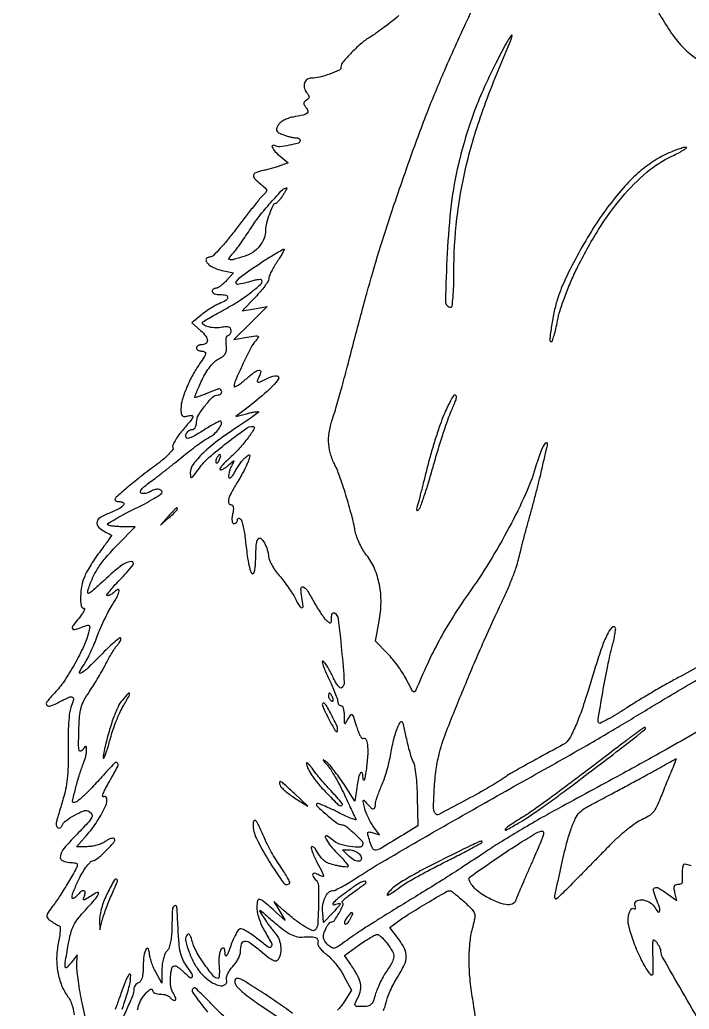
# Model space of a CAD drawing. Extents: x 39 to 1071, y 2 to 926.
# Drawn here: x 195.7 to 409, y 313.2 to 628.6 of the extents above; entities that cross this region are included whole.
import ezdxf

# ---------------------------------------------------------------- set-up
doc = ezdxf.new("R2010")
doc.units = 0

msp = doc.modelspace()

# ---------------------------------------------------------------- linework, layer by layer
for points in [[(413.122414, 423.136471, -0.010067), (405.5, 418.888607, 0.006981), (401.834401, 416.875366, 0.003814), (397.39279, 414.309585, 0.0038), (392.918792, 411.633423, 0.006037), (389.135031, 409.267849, -0.006648), (385.891312, 407.245413, -0.010795), (383.077304, 405.624375, -0.004686), (380.683466, 404.342389, -0.327979), (380.259534, 404.407132, -0.242049), (379.943264, 405.392991, -0.001757), (381.432635, 414.172458, -0.007124), (383.023109, 422.633609, -0.014467), (384.559723, 429.226401, 0.010375), (385.048119, 431.246908, 0.015612), (385.381845, 433.028245, 0.010409), (385.578491, 434.496269, 0.228281), (385.43936, 434.893974, 0.441748), (384.332416, 434.842417, 0.056057), (382.859097, 432.595205, 0.032822), (381.125802, 428.526237, 0.011616), (379.169826, 422.5, -0.005559), (375.646536, 411.179793, -0.019822), (373.027117, 404.059019, -0.02847), (370.835323, 399.510721, -0.143259), (368.850047, 397.545851, 0.000664), (360.165766, 392.835613, 0.003187), (355.23709, 390.113027, 0.005363), (352.065119, 388.289364, 0.017015), (350, 386.975763, -0.020179), (344.723697, 383.666263, -0.007887), (337.191625, 379.51147, -0.001891), (329.154101, 375.280705, -0.327549), (328.246653, 375.420014, -0.202622), (327.522736, 377.203575, -0.0115), (327.749023, 383.273641, -0.018465), (328.374015, 389.68423, -0.03082), (329.427983, 395, -0.029394), (331.761306, 402.133469, -0.004473), (337.372962, 416.027994, -0.005406), (343.669851, 430.773295, -0.009076), (349.31527, 443, 0.010618), (350.973653, 446.620971, 0.009298), (352.555014, 450.471875, 0.009388), (353.85339, 454.003774, 0.027386), (354.567803, 456.5, -0.006017), (355.17611, 459.029301, -0.002069), (356.115533, 462.675, -0.002055), (357.184891, 466.687676, -0.002379), (358.237158, 470.5, 0.003043), (359.293996, 474.34878, 0.002498), (360.377175, 478.471875, 0.002522), (361.334547, 482.270887, 0.006679), (361.969124, 485, -0.001748), (362.467449, 487.243189, -0.001865), (362.971057, 489.435224, -0.00177), (363.417919, 491.317454, -0.008683), (363.692525, 492.375229, 0.030971), (363.855071, 493.13993, 0.145431), (363.792461, 493.580031, 0.319666), (363.544914, 493.722374, 0.114653), (363.13749, 493.584974, 0.147981), (362.616748, 492.99529, 0.010947), (361.753806, 490.997113, 0.014458), (360.830253, 488.519944, 0.010441), (359.939147, 485.709744, -0.034893), (356.826567, 477.33759, -0.015859), (351.663748, 466.849045, -0.015276), (345.334451, 455.786512, -0.01687), (338.536572, 445.5, 0.013421), (333.842969, 438.503073, 0.015501), (329.762734, 431.587298, 0.015046), (326.020543, 424.255489, 0.01138), (322.342903, 416, -0.027267), (321.629653, 414.526652, -0.425864), (321.142114, 414.396839, -0.136943), (320.58082, 414.99499, -0.004314), (319.043784, 418, 0.025746), (317.9026, 420.013379, 0.014154), (316.313609, 422.3589, 0.014078), (314.56237, 424.653504, 0.021843), (312.913274, 426.519661), (309.035705, 430.539322), (310.208423, 436.845294, 0.043759), (310.786638, 442.824408, 0.049572), (310.268204, 448.561552, 0.053191), (308.701249, 453.709692, 0.068793), (306.168822, 457.942916, -0.035042), (305.021883, 459.596483, -0.023424), (303.938392, 461.630107, -0.023621), (303.069794, 463.710823, -0.042148), (302.586202, 465.5, 0.020041), (301.428013, 470.683903, 0.010166), (299.578848, 477.109264, 0.009827), (297.547669, 483.234374, 0.031081), (295.857362, 487.210162, -0.053219), (294.568883, 490.656258, -0.057974), (294.085499, 494.197962, -0.053812), (294.417507, 497.974211, -0.036911), (295.561627, 502.124273, 0.016335), (296.428059, 504.827913, 0.002012), (298.101847, 510.79588, 0.002378), (300.028382, 517.904484, 0.001963), (302.016261, 525.5, -0.004174), (306.244988, 541.370725, -0.00701), (310.093913, 554.617699, -0.006933), (314.342636, 567.851702, -0.003975), (319.814658, 583.699532, -0.00755), (325.460247, 598.904615, -0.010048), (331.074402, 612.534806, -0.006783), (338.719868, 629.455828, -0.001601), (351.961761, 657.5, 0.000783)], [(397.268634, 634.835121, 0.051692), (404.419435, 622.868245, 0.094652), (412.781394, 615.230795, 0.030531)], [(316.5, 629.955917, -0.006659), (313.98454, 627.910178, -0.006445), (311.388172, 625.909352, -0.006385), (309.05853, 624.207516, -0.023477), (307.523564, 623.221051, 0.045582), (304.6608, 621.197305, 0.022781), (301.418881, 618.164946, 0.017082), (298.586343, 615.057002, 0.178075), (298, 613.46287, -0.290786), (297.405247, 612.52668, -0.021457), (294.471455, 611.300241, -0.028836), (291.229638, 610.313757, -0.059505), (288.602596, 610, 0.155193), (287.239317, 609.566415, 0.159676), (286.395751, 608.429289, 0.140674), (286.331019, 606.891329, 0.114313), (287.073822, 605.41105, -0.030269), (287.70286, 604.552293, -0.151722), (287.860284, 603.984667, -0.194213), (287.650948, 603.508583, -0.054883), (287, 603, 0.056566), (286.366382, 602.501526, 0.185207), (286.150449, 602.024332, 0.153372), (286.290979, 601.463934, 0.035678), (286.86286, 600.665243, -0.096369), (287.469489, 599.556345, -0.319091), (287.230034, 598.807059, -0.106463), (286.002509, 598.241722, -0.010242), (282.762153, 597.588306, 0.03795), (281.192696, 597.180258, 0.043428), (279.775597, 596.552467, 0.048285), (278.650761, 595.78239, 0.095938), (277.971911, 594.947516, 0.049255), (277.521816, 593.86171, 0.197023), (277.588388, 593.15955, 0.154595), (278.152603, 592.600897, 0.027598), (279.524858, 591.990549, 0.016065), (280.627598, 591.611362, 0.014661), (281.786382, 591.290974, 0.014853), (282.838343, 591.065959, 0.045286), (283.5651, 591, -0.060041), (284.113832, 590.933869, -0.078826), (284.578498, 590.738942, -0.097014), (284.889657, 590.450256, -0.158667), (285, 590.111291, -0.331681), (284.400517, 589.307006, -0.02317), (281.496508, 588.585834, -0.026932), (278.495459, 588.15303, -0.162137), (276.98299, 588.510513, 0.253634), (276.259973, 588.551611, 0.415543), (276.070775, 588.022017, 0.072342), (277.058646, 586.543346, 0.042743), (278.612128, 585.09046), (281.224256, 583.03576), (278.862128, 582.145282, -0.014156), (277.726901, 581.75365, -0.00665), (276.239188, 581.308743, -0.006583), (274.666914, 580.883535, -0.0092), (273.25, 580.547947, 0.033465), (270.872816, 579.861638, 0.268773), (270.16948, 579.022684, 0.245132), (270.516839, 577.931651, 0.028825), (272.489877, 576.186623, -0.018187), (273.810987, 575.067332, -0.12808), (274.266631, 574.366939, -0.231417), (274.183955, 573.748216, -0.07273), (273.541459, 573.034408, 0.046879), (272.669673, 572.160851, 0.003147), (270.436612, 569.424141, 0.004506), (267.820307, 566.115624, 0.003359), (264.991497, 562.420365, -0.009085), (262.161992, 558.810613, -0.013528), (259.545906, 555.767232, -0.008523), (257.279908, 553.354951, -0.202609), (256.439914, 553, 0.059037), (255.88923, 552.934751, 0.078024), (255.422975, 552.742218, 0.096519), (255.11066, 552.457173, 0.161014), (255, 552.122445, 0.180795), (255.388722, 551.082546, 0.073252), (256.555165, 550.081773, 0.055387), (258.352591, 549.208635, 0.032778), (260.649144, 548.558169), (263.798288, 547.885393), (261.534473, 545.442696, -0.022954), (260.584478, 544.507616, -0.027125), (259.602151, 543.717542, -0.027608), (258.716142, 543.152244, -0.128884), (258.135329, 543, 0.086815), (257.701815, 542.924157, 0.094206), (257.333503, 542.70625, 0.100208), (257.087146, 542.38147, 0.112772), (257, 542, 0.226478), (257.182831, 541.617064, 0.074992), (257.734375, 541.29375, 0.057076), (258.542644, 541.073116, 0.038131), (259.5, 541, -0.055974), (261.389654, 540.787792, -0.37562), (261.901375, 540.083746, -0.240223), (261.305088, 539.136095, -0.036254), (259.2378, 538.0985, 0.028427), (257.966661, 537.485194, 0.013702), (256.40933, 536.564806, 0.013538), (254.833488, 535.513669, 0.018885), (253.4878, 534.484079), (250.5, 532.0138), (253.307888, 529.505073, -0.046317), (254.932457, 527.757857, -0.15803), (255.448177, 526.313747, -0.283874), (254.90232, 525.368429, -0.124117), (253.440983, 525, 0.067639), (252.890182, 524.925146, 0.08433), (252.423289, 524.70625, 0.09965), (252.111069, 524.38134, 0.142666), (252, 524, 0.148195), (252.115568, 523.618646, 0.098894), (252.440625, 523.29375, 0.082425), (252.926543, 523.074694, 0.064853), (253.5, 523, -0.092086), (254.562595, 522.802625, -0.345641), (254.887288, 522.258385, -0.112329), (254.504935, 521.215382, -0.01092), (252.98363, 518.97701, 0.031427), (250.782832, 515.434828, 0.024805), (248.845775, 511.357446, 0.025021), (247.452277, 507.466139, 0.071669), (247.021962, 504.633369, 0.024682), (247.085261, 503.116005, 0.153683), (247.381797, 502.406787, 0.226357), (247.960512, 502.145164, 0.058854), (249, 502.289749, -0.059294), (250.462246, 502.49183, -0.517624), (250.789239, 502.047454, -0.091969), (250.150395, 500.890012, -0.005047), (247.47382, 497.69838, 0.021176), (246.160095, 496.025094, 0.028767), (245.131014, 494.404418, 0.028638), (244.460192, 493.019106, 0.192347), (244.449967, 492.269789, -0.261321), (244.336793, 491.493689, -0.028153), (243.106204, 490.068642, -0.027192), (241.258885, 488.355156, -0.01472), (238.816769, 486.444029, 0.007214), (233.974266, 482.770293, 0.010482), (229.819114, 479.379829, 0.005119), (226.39056, 476.399332, 0.214438), (226, 475.530551, 0.245826), (226.106548, 475.326934, 0.066759), (226.440625, 475.15585, 0.051444), (226.925437, 475.038661, 0.033606), (227.5, 475, -0.158375), (228.674477, 474.618413, -0.437175), (228.765658, 473.850861, -0.099497), (227.270297, 472.674845, -0.025823), (224.456071, 471.430073, 0.046597), (221.12884, 469.790147, 0.274298), (220.259495, 468.13771, 0.236152), (221.252887, 466.382119, 0.036854), (224.818402, 464.348265, -0.455454), (224.865133, 464.180276, -0.003285), (223.952275, 462.816924, -0.008981), (222.824191, 461.218391, -0.005299), (221.422768, 459.348265, 0.012499), (219.901511, 457.256117, 0.010675), (218.401886, 454.978925, 0.010808), (217.127053, 452.849248, 0.029857), (216.354366, 451.282119, 0.05233), (215.417909, 448.187171, 0.040883), (215.040809, 444.693897, 0.040817), (215.204003, 441.770984, 0.37453), (216.088894, 441, -0.459975), (216.298184, 440.755795, -0.076249), (216.085365, 440.081864, -0.041119), (215.481393, 439.074913, -0.019262), (214.547795, 437.874432, 0.012271), (212.594497, 435.433936, 0.245046), (212.438176, 434.522199, 0.4054), (213.066845, 434.187138, 0.020675), (215.474288, 434.990224, -0.012065), (217.231626, 435.610263, -0.256177), (217.756613, 435.511201, -0.272022), (217.936053, 435.021956, -0.013343), (217.56896, 433.268203, -0.050185), (216.067895, 428.932722, -0.019417), (213.171088, 423.26407, -0.019569), (209.803809, 417.776685, -0.044012), (206.745331, 413.975048, 0.020716), (204.276872, 411.183374, 0.384174), (204.332139, 410.100122, 0.307484), (205.539902, 409.868315, 0.017566), (209.14259, 411.573736, -0.018764), (211.572095, 412.716689, -0.272218), (212.477886, 412.598866, -0.305709), (212.746742, 411.778004, -0.021994), (211.952729, 409.388688, 0.063159), (211.537044, 407.680184, 0.011373), (211.243013, 404.413636, 0.012092), (211.077152, 400.544621, 0.010615), (211.087548, 396.5, -0.010739), (211.098748, 391.6792, -0.017396), (210.87776, 387.586375, -0.020302), (210.420046, 384.066981, -0.029011), (209.708614, 381, -0.000014), (209.040966, 378.729297, -0.000014), (208.372028, 376.454688, -0.000014), (207.787196, 374.466475, -0.000056), (207.429186, 373.25, 0.094556), (207.299875, 371.931733, 0.197479), (207.768529, 371.033101, 0.332942), (208.505952, 370.990768, 0.147123), (209.166667, 371.786122, -0.135248), (210.32714, 373.251176, -0.03052), (213.025579, 374.984611, -0.028323), (215.8758, 376.373221, -0.193131), (217.409218, 376.396463, -0.156131), (218.517236, 375.507451, -0.268781), (218.585744, 374.361576, -0.071432), (217.293197, 372.504548, -0.006682), (213.429207, 368.471895, 0.020183), (209.837724, 364.515164, 0.117858), (208.593101, 362.015966, 0.333907), (209.228051, 360.583041, 0.127979), (211.468615, 360, -0.024707), (212.438685, 359.952036, -0.039279), (213.256406, 359.805496, -0.046622), (213.837963, 359.593857, -0.289884), (214, 359.337858, -0.129515), (213.680693, 358.125829, -0.00431), (211.170095, 353.779473, -0.00908), (208.507228, 349.441959, -0.017753), (206.203267, 346.104786, 0.009931), (204.678431, 343.968391, 0.112424), (204.299189, 343.008092, 0.222523), (204.516015, 342.269926, 0.054006), (205.480159, 341.39085, 0.011502), (206.236528, 340.864043, 0.011436), (207.017752, 340.371535, 0.011348), (207.719616, 339.97253, 0.043148), (208.181997, 339.772668, -0.305901), (208.484743, 339.378793, -0.02614), (208.497247, 338.038502, -0.026761), (208.326118, 336.269713, -0.015327), (207.940833, 334.159715, 0.048358), (207.413275, 329.57725, 0.04937), (207.782452, 325.011414, 0.051276), (209.009576, 320.772761, 0.062096), (211.022866, 317.159061, -0.057163), (211.890514, 315.637089, -0.037656), (212.541635, 313.727751, -0.032312), (212.979623, 311.435206, -0.021087)], [(217.329806, 306.927327), (215.550727, 315.213663, -0.008786), (214.87729, 318.642811, -0.008782), (214.324646, 322.094014, -0.008653), (213.947504, 325.122023, -0.034053), (213.875116, 327), (213.978584, 330.5), (212.011528, 328, -0.032399), (210.629045, 326.459619, -0.609614), (210.147795, 326.619274, -0.079611), (210.152535, 328.040759, -0.002548), (211.113181, 333.728529, -0.020424), (211.888328, 337.30808, -0.051179), (212.819558, 339.809638, -0.051578), (214.234884, 342.058618, -0.021019), (216.584863, 344.810442, 0.008037), (219.790153, 348.372323, 0.087805), (220.779734, 350.017522, 0.668514), (220.368803, 350.406994, 0.04004), (218.298118, 349.275765, -0.004168), (216.557513, 348.155903, -0.138888), (216.086362, 348.01666, -0.501842), (215.92464, 348.228557, -0.022021), (216.266733, 349.252712, 0.085374), (216.506349, 350.459096, 0.393416), (216.075929, 350.946002, 0.201537), (215.15969, 350.662091, 0.044991), (213.979944, 349.475834, -0.087323), (212.805106, 348.478489, -0.607932), (212.319484, 348.784847, -0.076849), (212.799027, 350.762734, -0.012655), (214.394136, 354.367804, -0.02124), (215.523485, 356.514232, -0.025723), (216.766906, 358.419328, -0.025712), (217.954123, 359.884145, -0.133522), (218.820892, 360.443153, 0.097237), (220.815674, 361.536008, 0.026634), (223.455888, 363.987325, 0.019858), (225.789324, 366.597299, 0.386484), (225.741765, 367.591568, 0.233841), (225.354801, 367.722374, 0.048896), (224.637379, 367.553509, 0.041791), (223.762846, 367.170895, 0.028774), (222.842161, 366.601999, -0.05458), (221.722691, 365.987577, -0.029375), (220.233651, 365.470587, -0.028883), (218.635914, 365.11717, -0.040007), (217.173902, 365), (213.792816, 365), (216.890268, 368.527804, 0.037518), (220.351167, 373.122856, 0.03853), (223.052093, 378.144046, 0.140791), (223.374337, 380.485885, 0.586092), (222.353931, 380.878774, -0.553503), (222.080774, 380.96879, -0.146994), (222.109799, 381.543139, -0.032057), (222.74563, 383.020248, -0.010808), (223.853931, 385.087186, 0.005194), (226.895389, 390.609609, 0.322541), (226.757233, 391.658324, 0.431443), (225.869011, 391.659362, 0.00597), (221.808816, 387.260587, -0.005667), (218.262917, 383.41432, -0.018065), (215.776043, 380.961285, -0.02318), (213.95005, 379.435499, -0.151527), (212.840512, 379.031803, -0.49432), (212.479387, 379.459855, -0.006395), (213.403581, 383.403757, -0.014493), (214.568581, 387.581388, -0.019035), (215.885161, 391.3151, 0.018735), (216.309604, 392.516485, 0.016491), (216.663174, 393.798203, 0.016794), (216.905072, 394.9758, 0.047006), (216.968197, 395.8151, 0.015418), (216.918836, 396.80733, 0.403803), (216.736008, 396.968557, 0.215463), (216.4441, 396.820534, 0.006928), (215.611003, 395.754169, -0.212418), (214.988416, 395.411752, -0.38627), (214.561011, 395.738699, -0.047574), (214.412786, 397.468433, -0.004143), (214.491765, 401.885344, -0.011874), (214.72049, 406.464072, -0.047228), (215.190542, 409.234891, -0.058203), (216.120758, 411.572649, -0.02468), (217.870475, 414.463187, 0.008602), (219.238085, 416.566762, 0.005829), (220.726498, 419.0075, 0.005873), (222.109546, 421.399658, 0.011676), (223.138027, 423.332012, -0.011112), (224.053397, 425.056535, -0.010162), (225.071176, 426.791517, -0.010223), (226.043061, 428.303488, -0.032381), (226.777048, 429.256131, 0.029811), (227.330492, 429.96687, 0.045136), (227.714108, 430.649805, 0.055536), (227.895356, 431.214406, 0.251369), (227.798837, 431.534496, 0.385018), (227.407159, 431.554234, 0.007345), (225.717113, 430.132492, 0.013729), (223.718846, 428.302255, 0.008258), (221.445467, 426.028365, -0.008923), (217.409388, 422.002099, -0.057662), (215.125126, 420.261484, -0.731917), (214.706187, 420.634676, -0.05124), (215.925664, 422.75, 0.033464), (216.838277, 424.21068, 0.011237), (217.975536, 426.454687, 0.011123), (219.126053, 429.001186, 0.012499), (220.115747, 431.5, -0.013689), (221.162188, 434.123848, -0.009304), (222.489309, 437.0525, -0.00938), (223.877057, 439.833622, -0.01853), (225.100217, 441.976595, 0.01641), (226.758789, 444.854001, 0.082461), (227.350969, 446.608413, 0.589712), (226.919116, 446.947843, 0.096774), (225.783333, 446.183333, -0.03804), (225.255808, 445.730502, -0.034767), (224.650209, 445.347604, -0.036575), (224.059479, 445.082963, -0.087236), (223.587592, 445, -0.597747), (223.447691, 445.260231, -0.019787), (224.312576, 446.461981, -0.018902), (225.667302, 448.066503, -0.00971), (227.477303, 449.976956, 0.026696), (231.760837, 454.817319, 0.680272), (231.128467, 455.912461, 0.134878), (227.770901, 454.430242, 0.016612), (221.673959, 449.114176, -0.004384), (218.84005, 446.518566, -0.06635), (217.741335, 445.766471, -0.540574), (217.365781, 445.983197, -0.088499), (217.488692, 447, -0.03317), (218.881643, 450.665614, -0.037645), (220.699182, 453.955579, -0.032255), (223.227174, 457.319484, -0.0161), (226.824366, 461.25), (232.437393, 467), (228.385363, 467, -0.014006), (226.788773, 467.044734, -0.018644), (225.343653, 467.179964, -0.016121), (224.17021, 467.372741, -0.148664), (223.720688, 467.612645, -0.47961), (223.762756, 467.997029, -0.007476), (225.915889, 469.324342, -0.013402), (228.666807, 470.86554, -0.007729), (232.054022, 472.57939, 0.008733), (235.482732, 474.322893, 0.013539), (238.372119, 475.957991, 0.007754), (240.694554, 477.406125, 0.25474), (241, 477.966745, 0.24301), (240.645667, 478.652741, 0.148321), (239.761193, 478.948542, 0.09184), (238.474022, 478.747527, 0.056632), (237.090684, 478.077207, -0.060481), (236.452274, 477.773881, -0.046667), (235.701078, 477.598412, -0.047826), (234.95622, 477.568135, -0.078021), (234.339151, 477.700097, -0.365577), (234.093881, 478.145434, -0.121557), (234.435949, 478.87302, -0.0504), (235.479536, 479.923473, -0.015552), (237.248467, 481.287472, 0.006946), (239.285505, 482.80303, 0.003006), (241.956513, 484.874108, 0.002974), (244.771849, 487.111517, 0.003942), (247.305619, 489.182977, -0.008024), (249.73542, 491.136558, -0.00794), (252.235152, 493.018208, -0.007835), (254.473928, 494.595301, -0.030205), (255.934438, 495.466096, 0.058726), (257.672573, 496.641404, 0.05727), (259.106399, 498.19759, 0.068788), (259.907328, 499.689377, 0.293183), (259.701504, 500.63183, 0.32044), (259.419343, 500.67887, 0.006626), (258.073089, 499.99796, 0.01291), (256.474794, 499.10953, 0.008006), (254.643237, 497.988702, -0.010383), (251.197473, 495.902502, -0.070272), (249.353261, 495.15877, -0.363863), (248.664248, 495.495797, -0.198636), (248.638374, 496.5, -0.074185), (248.962529, 497.073431, -0.064359), (249.454091, 497.559375, -0.06686), (250.031441, 497.888097, -0.096313), (250.606989, 498, 0.157763), (251.149053, 498.175401, 0.101381), (251.599884, 498.666345, 0.080007), (251.899244, 499.413487, 0.05541), (252, 500.319892, -0.133349), (252.59693, 502.518314, -0.034279), (254.690104, 505.5858, -0.032136), (257.128454, 508.301818, -0.196203), (258.839199, 509, 0.084828), (259.282483, 509.075751, 0.093424), (259.659015, 509.29375, 0.100432), (259.910829, 509.618554, 0.11533), (260, 510, 0.157113), (259.782731, 510.674376, 0.270448), (259.259983, 510.907308, 0.066387), (258.135891, 510.630251, 0.005386), (255.314341, 509.486873, -0.007918), (253.909464, 508.925841, -0.012594), (252.688773, 508.495521, -0.006474), (251.665396, 508.178074, -0.292312), (251.461638, 508.236873, -0.282193), (251.423332, 508.458708, -0.002937), (252.038958, 509.978098, -0.008257), (252.801838, 511.746126, -0.005139), (253.751762, 513.79495, -0.024795), (254.979262, 516.074272, -0.031035), (256.34634, 518.048575, -0.03471), (257.745634, 519.590094, -0.071894), (259.065187, 520.533709, 0.037853), (260.49426, 521.415633, 0.112008), (261.249165, 522.277874, 0.114979), (261.547298, 523.367463, 0.041027), (261.476111, 524.988759, -0.029591), (261.398997, 526.142793, -0.048809), (261.486758, 527.115448, -0.065808), (261.708678, 527.787473, -0.287667), (262.047508, 528, 0.159367), (262.410806, 528.118813, 0.096869), (262.720206, 528.453936, 0.078586), (262.92914, 528.954346, 0.059739), (263, 529.545313, 0.130625), (262.81239, 530.251183, 0.191985), (262.315866, 530.646082, 0.096215), (261.381403, 530.740494, 0.02036), (259.75, 530.52412, -0.061422), (257.559053, 530.414732, -0.057052), (255.349198, 530.832369, -0.098995), (254.035582, 531.546785, -0.462578), (254.02896, 532.298651, -0.047061), (254.398792, 532.562132, -0.001037), (256.305071, 533.660937, -0.00235), (258.546626, 534.932846, -0.001585), (261.115963, 536.364132, 0.017531), (265.861926, 539.209898, 0.025432), (269.819957, 542.071879, 0.022331), (272.667947, 544.577611, 0.419845), (272.678284, 545.655049, 0.216988), (272.275894, 545.805613, 0.021555), (271.226398, 545.687144, 0.024054), (269.931731, 545.419836, 0.016769), (268.5, 545, -0.05149), (265.109239, 544.256395, -0.655318), (264.632995, 545.081303, -0.080803), (267.023089, 547.412451, -0.008388), (273.547364, 551.827099, -0.005504), (275.853858, 553.296063, -0.008907), (277.850964, 554.488514, -0.003292), (279.567826, 555.45762, -0.307642), (279.838897, 555.433264, -0.352245), (279.888603, 555.196499, -0.008193), (279.317754, 554.117962, -0.014535), (278.557044, 552.826307, -0.008883), (277.588897, 551.345635, 0.01647), (276.597804, 549.778466, 0.018962), (275.760488, 548.220136, 0.018373), (275.155103, 546.858633, 0.095703), (275, 546.055717, -0.13971), (274.767257, 545.239026, -0.018397), (273.751562, 543.728724, -0.020191), (272.377466, 541.991472, -0.015666), (270.75, 540.212355), (266.5, 535.849007), (270.5, 536.505028), (274.5, 537.16105), (269.178357, 531.941261), (263.856714, 526.721471), (268.122072, 527.40353, -0.004616), (270.846856, 527.813477, -0.132952), (271.54328, 527.726494, -0.477623), (271.654424, 527.355416, -0.02839), (270.834947, 526.292794, 0.06002), (269.296024, 524.013103, 0.008466), (266.790857, 518.917873, 0.006356), (264.396182, 513.659231, 0.104025), (264, 511.775565, 0.523447), (264.240743, 511.608614, 0.045605), (265.038346, 511.993178, 0.030249), (266.177491, 512.774001, 0.014792), (267.534796, 513.896408, -0.017144), (270.259325, 516.127933, -0.102776), (271.903462, 516.916333, -0.515951), (272.437617, 516.456881, -0.100129), (272, 515, 0.034196), (271.343762, 513.542387, 0.480174), (271.601027, 513.113842, 0.146524), (272.494539, 513.254519, 0.007528), (275.14259, 514.573736, -0.140398), (277.574753, 515.0624, -0.5865), (278.051457, 514.020866, -0.055496), (274.494406, 510.144838, -0.014674), (267.990558, 504.79813), (264.5, 502.09626), (267.933768, 503.031029, -0.010726), (269.273707, 503.365099, -0.016109), (270.456652, 503.593424, -0.01098), (271.430145, 503.727132, -0.228858), (271.700421, 503.632912, -0.456089), (271.684087, 503.401321, -0.003365), (269.947817, 502.114406, -0.009088), (267.837676, 500.630342, -0.005359), (265.266653, 498.930983, 0.016465), (258.805159, 494.450848, 0.031909), (254.012303, 490.389409, 0.039076), (250.888925, 486.870411, 0.16338), (250, 484.222601, 0.032259), (250.088081, 482.858806, 0.518609), (250.433949, 482.676558, 0.11436), (251.053354, 483.197873, 0.004133), (252.899243, 485.702211, -0.057141), (255.930249, 489.014588, -0.013783), (261.683346, 493.743541, -0.009025), (267.715082, 498.256871, -0.157365), (270.017774, 499, -0.584055), (270.401287, 498.320081, -0.022811), (268.415217, 495.349124, -0.024862), (265.629028, 491.93589, -0.028997), (262.649424, 488.997052, 0.014149), (261.262424, 487.707958, 0.023565), (260.179518, 486.537467, 0.020305), (259.429883, 485.569227, 0.366054), (259.460283, 485.206383, 0.278597), (259.79993, 485.122552, 0.043811), (260.464843, 485.395088, 0.038003), (261.27666, 485.89565, 0.024408), (262.139378, 486.589464, -0.001596), (263.664824, 487.935291, -0.286734), (263.866907, 487.968162, -0.437118), (263.92261, 487.815269, -0.002163), (263.080655, 486.194561, 0.031694), (262.647224, 485.224206, 0.032558), (262.344411, 484.215443, 0.03443), (262.20057, 483.310889, 0.104056), (262.273948, 482.694561, 0.37308), (262.569136, 482.521305, 0.143696), (263.027638, 482.753547, 0.05967), (263.631571, 483.474493, 0.02482), (264.272865, 484.572833, -0.021442), (265.008984, 485.853357, -0.017443), (265.901885, 487.159948, -0.017788), (266.8104, 488.306839, -0.043167), (267.578309, 489.064991, -0.010095), (268.619834, 489.894451, -0.38768), (268.893192, 489.870516, -0.261969), (268.969405, 489.546997, -0.006566), (268.514914, 488.04699, -0.032271), (268.029497, 486.802313, -0.009421), (267.125316, 484.955158, -0.009424), (266.026402, 482.909215, -0.009963), (264.870668, 480.944233, 0.013708), (262.98125, 477.676078, 0.061158), (262.172386, 475.61879, 0.178829), (262.286883, 474.494369, 0.28631), (263.079455, 474, -0.251119), (263.480681, 473.784926, -0.112318), (263.699871, 473.207808, -0.063474), (263.711604, 472.268883, -0.025486), (263.5, 471, 0.025486), (263.288396, 469.731117, 0.063474), (263.300129, 468.792192, 0.112318), (263.519319, 468.215074, 0.251119), (263.920545, 468, 0.097102), (264.332537, 468.080772, 0.097469), (264.68291, 468.311086, 0.098387), (264.917517, 468.654885, 0.101009), (265, 469.059017, -0.0988), (265.071735, 469.418505, -0.17599), (265.273191, 469.638106, -0.16947), (265.575026, 469.681967, -0.09078), (265.930013, 469.543254, -0.179407), (266.326278, 469.034969, -0.016101), (266.772572, 467.452884, -0.019347), (267.182369, 465.47261, -0.013888), (267.492321, 463.234237, 0.005355), (268.15285, 457.780767, 0.021746), (268.734099, 454.488128, 0.030885), (269.313553, 452.472756, 0.31732), (269.983465, 452, 0.339378), (270.308895, 452.24964, 0.022803), (270.57719, 453.469596, 0.025298), (270.77246, 455.085023, 0.015492), (270.846772, 457.002879, -0.016114), (271.010434, 461.09516, -0.111047), (271.588479, 463.008559, -0.453529), (272.472323, 463.192009, -0.104817), (273.607078, 461.8851, -0.030155), (274.115941, 460.8204, -0.022451), (274.551186, 459.59256, -0.022861), (274.857453, 458.393384, -0.04684), (274.964565, 457.429999, 0.099038), (275.193992, 456.377108, 0.025533), (275.974541, 454.813623, 0.024965), (277.067016, 453.086531, 0.023106), (278.353021, 451.429999, -0.013644), (279.759293, 449.687622, -0.010269), (281.212436, 447.69975, -0.010401), (282.502368, 445.772763, -0.02345), (283.378701, 444.25, 0.011878), (284.869143, 441.515694, 0.298897), (285.595474, 441.149401, 0.417904), (286.009683, 441.6773, 0.014766), (285.565978, 444.5, -0.037318), (285.253299, 447.309307, -0.532134), (285.935766, 447.805853, -0.167704), (287.208738, 446.773569, -0.014672), (289.333355, 443.128848, 0.011814), (290.458999, 441.172225, 0.012752), (291.648666, 439.32103, 0.012338), (292.746062, 437.7883, 0.058073), (293.492284, 437.006404, 0.028126), (294.317134, 436.396758, 0.291085), (294.720613, 436.391216, 0.238414), (294.952198, 436.769003, 0.020462), (295, 437.936572, -0.038142), (295.061078, 438.73607, -0.082234), (295.252723, 439.321038, -0.156667), (295.53527, 439.600156, -0.261225), (295.860334, 439.586318, -0.227514), (297.12469, 437.61292, -0.006714), (298.225841, 427.54784, -0.006079), (299.074994, 417.387953, -0.279034), (298.159199, 415.598391, -0.332461), (297.70556, 415.638577, -0.044774), (297.010676, 416.382955, -0.037283), (296.23632, 417.547003, -0.022214), (295.485117, 419.033004, 0.01607), (294.697604, 420.639546, 0.016523), (293.815349, 422.177047, 0.016488), (292.964452, 423.456261, 0.064623), (292.32011, 424.149296, 0.655822), (292.066616, 424.021106, 0.06171), (292.24036, 423.074757, 0.024344), (292.904587, 421.274757, 0.009922), (293.973789, 418.893543, -0.006977), (295.132292, 416.353587, -0.00927), (296.110168, 414.010916, -0.006977), (296.860594, 412.034874, -0.087309), (296.999211, 411.25, 0.0785), (297.074953, 410.772497, 0.09053), (297.293518, 410.367188, 0.10071), (297.618557, 410.096218, 0.124179), (298, 410, -0.264921), (298.387445, 409.779221, -0.056681), (298.716659, 409.045313, -0.045288), (298.949195, 407.995156, -0.029132), (299.035435, 406.75, 0.003465), (299.074001, 404.58749, 0.224118), (299.238517, 404.26015, 0.452425), (299.492686, 404.307874, 0.007103), (300.318364, 405.745787, -0.030165), (301.113566, 406.993667, -0.440592), (301.576759, 407.046291, -0.137562), (302.007341, 406.38981, -0.004998), (302.891008, 403.503566, 0.018761), (303.458015, 401.818706, 0.033026), (304.067749, 400.482767, 0.038738), (304.637905, 399.596434, 0.386512), (305.036083, 399.522301, -0.433423), (305.926253, 399.281305, -0.094475), (306.453674, 397.576583, -0.043745), (306.530565, 394.403044, -0.016713), (306.103762, 390, -0.006693), (305.766658, 387.666012, -0.027343), (305.466093, 386.266146, -0.471423), (305.279885, 386.182191, -0.274034), (305.126805, 386.416667, 0.049744), (304.843759, 388.384534, 0.626602), (304.286993, 388.502644, 0.114811), (303.610257, 387.033693, 0.016245), (303.041351, 383.731427), (302.45318, 379.5), (298.892128, 385, 0.011107), (297.388231, 387.213388, 0.011747), (295.814445, 389.316111, 0.011427), (294.377127, 391.061676, 0.051201), (293.415538, 391.969739, 0.007198), (292.452493, 392.686871, 0.705734), (292.353835, 392.618874, 0.113373), (292.527565, 392.291247, 0.002651), (293.683472, 390.969739, -0.039792), (294.736648, 389.568171, -0.010524), (296.187138, 387.169236, -0.010612), (297.726927, 384.361047, -0.010726), (299.140439, 381.5, 0.00018), (300.423537, 378.75881, 0.000253), (301.56955, 376.315996, 0.000146), (302.538424, 374.255048, 0.003532), (302.812929, 373.682116, -0.664987), (302.665794, 373.514293, -0.014166), (301.271367, 374.024909, -0.014597), (299.359436, 374.852581, -0.007437), (297.004771, 375.997592, 0.007821), (294.59418, 377.167504, 0.012461), (292.493954, 378.083511, 0.00633), (290.726794, 378.776448, 0.294722), (290.365224, 378.698557, 0.426725), (290.381932, 377.912866, 0.009347), (293.547514, 375.112949, 0.01257), (296.789159, 372.489697, 0.165283), (298.230077, 372, -0.169008), (299.561536, 371.536713, -0.017688), (302.115192, 369.363549, -0.016798), (304.517632, 367.015077, -0.19314), (305, 365.812909, -0.398734), (304.114106, 364.878645, -0.048233), (301.00894, 365.01304, -0.046132), (297.570113, 365.824912, -0.107953), (295.314451, 367.174314, 0.071213), (293.519418, 368.434254, 0.679611), (293.032293, 368.003548, 0.083038), (294.296278, 365.758232, 0.02675), (296.857843, 362.906863, -0.009921), (298.30763, 361.398372, -0.016417), (299.462622, 360.062438, -0.01033), (300.32999, 358.943451, -0.371881), (300.307779, 358.641112, -0.210817), (299.986229, 358.51645, -0.013664), (298.963303, 358.591282, -0.01803), (297.711125, 358.763156, -0.012341), (296.303647, 359.044285, -0.028834), (294.108513, 359.674262, -0.083167), (292.726285, 360.434915, -0.072186), (291.560719, 361.667045, -0.018092), (290.046515, 363.99167, 0.041822), (289.66316, 364.523284, 0.071226), (289.25214, 364.883946, 0.106754), (288.880682, 365.026025, 0.238899), (288.601189, 364.934522, 0.277524), (288.495397, 364.509543, 0.015099), (288.957981, 363.148581, 0.019948), (289.655002, 361.489489, 0.012891), (290.586477, 359.625402, -0.003285), (292.172745, 356.597814, -0.087024), (292.443963, 355.728537, -0.552741), (292.160774, 355.494941, -0.042835), (291.060291, 355.967733, 0.052924), (289.703851, 356.518417, 0.3483), (289.071157, 356.258035, 0.286278), (289.107588, 355.492985, 0.045074), (290.117508, 354.282492, -0.193795), (290.846681, 352.570045, -0.009836), (290.846922, 346.395503, -0.010125), (290.601267, 340.238998, -0.183331), (289.807108, 338.473775, -0.317679), (288.805259, 338.301588, -0.025921), (286.333217, 339.641867, -0.027516), (283.326897, 341.714816, -0.017574), (280.062526, 344.430095), (276.625051, 347.5), (278.450155, 344.5), (280.275259, 341.5), (277.38763, 344.050011, 0.004251), (273.378722, 347.529984, 0.110062), (272.118234, 348.197694, 0.432082), (271.451536, 347.790946, 0.044471), (271.20831, 345.746235, 0.058169), (271.342305, 344.204507, 0.025854), (271.856991, 342.22682, 0.025132), (272.625955, 340.162316, 0.03062), (273.556237, 338.32193, -0.009641), (275.851307, 334.218542, -0.28687), (275.773866, 333.082365, -0.416732), (274.859191, 332.940087, -0.012774), (271.532209, 335.52712, 0.017479), (269.732254, 336.899776, 0.024114), (268.019504, 337.993606, 0.022172), (266.564529, 338.743318, 0.190559), (265.847985, 338.782662, 0.165216), (265.276669, 338.349043, 0.022263), (264.478262, 337.045582, 0.023723), (263.647866, 335.359479, 0.01794), (262.89328, 333.438592, -0.007265), (262.049256, 331.147486, -0.065807), (261.54004, 330.212972, -0.575087), (261.241054, 330.243981, -0.098322), (261.077504, 330.95, 0.02129), (260.992029, 332.099871, 0.153941), (260.767404, 332.599835, 0.340203), (260.411843, 332.66719, 0.079359), (259.886697, 332.286697, 0.129722), (259.481905, 331.591684, 0.032795), (259.214909, 330.299959, 0.031228), (259.095851, 328.732824, 0.027124), (259.163123, 327.086697, -0.016059), (259.261906, 325.519836, -0.026883), (259.23168, 324.200467, -0.025792), (259.104348, 323.212926, -0.362479), (258.84923, 323, -0.225907), (257.424945, 323.67812, -0.015827), (254.673334, 327.294426, -0.022789), (252.138605, 331.221128, -0.058813), (250.795326, 334.310473, 0.012073), (250.171501, 336.21327, 0.097798), (249.704983, 336.998781, 0.361744), (249.257739, 337.064409, 0.128727), (248.775522, 336.563363, 0.191998), (248.546546, 334.823125, 0.028532), (249.631992, 331.38256, 0.032343), (251.279429, 327.764782, 0.050344), (253.191536, 324.924861, 0.064759), (256.091546, 322.232529, 0.088918), (259.302323, 320.714787, 0.236794), (261.146408, 321.090176, 0.328994), (261.578526, 322.65596, -0.154635), (261.534207, 323.399101, -0.047397), (261.915899, 324.471316, -0.042362), (262.598639, 325.659905, -0.035416), (263.510353, 326.794591, 0.033041), (264.464259, 327.970324, 0.031373), (265.273164, 329.281354, 0.032917), (265.837934, 330.531599, 0.087941), (266.015313, 331.489782, -0.060425), (266.345995, 334.052607, -0.329556), (267.364531, 334.884846, -0.170522), (269.119494, 334.362269, -0.020016), (272.374989, 331.797727, 0.010068), (274.906455, 329.72063, 0.056071), (276.397489, 328.796256, 0.143987), (277.372241, 328.642021, 0.222921), (278.078189, 329.092272, 0.097201), (278.828687, 331.023875, 0.072546), (278.901871, 333.313378, 0.071), (278.312494, 335.57763, 0.084949), (277.132347, 337.435549, -0.016966), (276.284152, 338.43958, -0.008257), (275.266952, 339.774817, -0.00818), (274.253064, 341.200593, -0.0117), (273.404726, 342.5, -0.00484), (272.212519, 344.465171, -0.680953), (272.334475, 344.622301, -0.109251), (272.826503, 344.351888, -0.001221), (275.683904, 341.832534, 0.013823), (279.06991, 338.995517, 0.038436), (281.641856, 337.262522, 0.056218), (283.764848, 336.355464, 0.094892), (285.68406, 336.15855, -0.021268), (288.246157, 336.272492, -0.077644), (289.849188, 336.025192, -0.182975), (290.591855, 335.436827, -0.230263), (290.6665, 334.573297, 0.181883), (290.661592, 333.82691, 0.063147), (291.16624, 332.856109, 0.049077), (292.087513, 331.770257, 0.029392), (293.371454, 330.665845, -0.039404), (294.78728, 329.397851, -0.020215), (296.361537, 327.607396, -0.019959), (297.842501, 325.622013, -0.028316), (298.983217, 323.73771), (301.342549, 319.290324), (299.026048, 315.542146, -0.05172), (296.941816, 312.839515, -0.040382)], [(411.512809, 401.573119, -0.003111), (401.33135, 395.794732, -0.002588), (387.138812, 387.952425, -0.000991), (367.316503, 377.183811, 0.006346), (361.516762, 373.952145, 0.004274), (354.975186, 370.122838, 0.004305), (348.709003, 366.308903, 0.008521), (343.816503, 363.156304, -0.002515), (336.994431, 358.643455, -0.004141), (331.175705, 354.904708, -0.002903), (324.022772, 350.449782, -0.000656), (311.820088, 342.969842, 0.004335), (308.565932, 340.942044, 0.0036), (305.138423, 338.729949, 0.003635), (302.027701, 336.657944, 0.009807), (299.858553, 335.127367, -0.008246), (297.108317, 333.173874, -0.09754), (295.911293, 332.658371, -0.198346), (294.961068, 332.830717, -0.053643), (293.745183, 333.810373, -0.044964), (292.862446, 334.867949, -0.107232), (292.473564, 335.808607, -0.099941), (292.495655, 336.867952, -0.035828), (292.931967, 338.32106, -0.030457), (293.395186, 339.346696, -0.040119), (293.944782, 340.213061, -0.045071), (294.496859, 340.823073, -0.188468), (294.949569, 341, 0.244989), (295.937344, 341.514893, 0.024622), (297.396096, 343.838887, 0.023645), (298.618038, 346.280519, 0.309921), (298.442004, 347.224662, -0.404902), (298.436972, 347.540213, -0.018153), (299.284575, 348.380376, -0.021873), (300.475371, 349.385302, -0.0128), (301.981887, 350.487448, 0.005722), (303.522002, 351.581046, 0.008939), (304.819679, 352.560964, 0.003802), (305.895582, 353.417313, 0.226492), (306, 353.636001, 0.474478), (305.548565, 354.004621, 0.071545), (304.282436, 353.550839, 0.031668), (302.147998, 352.241319, 0.008483), (298.930606, 349.892599, 0.007677), (296.599529, 348.072573, 0.044633), (295.478528, 346.991076, 0.421814), (295.510527, 346.611999, 0.247615), (296, 346.511361, -0.012028), (297.593761, 346.933002, -0.547929), (297.79743, 346.736328, -0.136872), (297.544751, 346.240965, -0.002454), (295.5, 344.040121), (292.5, 340.842718), (292.190088, 343.875153, -0.062379), (292.247807, 346.411764, -0.069717), (292.938477, 348.755679, -0.08529), (294.070783, 350.425299, -0.203932), (295.421231, 351, 0.112545), (296.235166, 351.185558, 0.010312), (298.097814, 352.129178, 0.012915), (300.291602, 353.371793, 0.009765), (302.636047, 354.84401, -0.012118), (310.33801, 359.630156, -0.002112), (325.120054, 368.242869, -0.002113), (343.720801, 378.871023, -0.001337), (365.5, 391.116725, 0.002829), (371.768392, 394.665884, 0.001776), (379.059375, 398.883166, 0.001782), (386.206264, 403.085254, 0.00326), (392, 406.570834, -0.001837), (397.860168, 410.119136, -0.000941), (405.234375, 414.528385, -0.000935), (412.846384, 419.041138, -0.001408)], [(413.183667, 307.799632, -0.001254), (406.769879, 318.837665, -0.001814), (400.526217, 329.736285, -0.129877), (400, 331.727944, 0.094284), (399.911416, 332.19354, 0.021989), (399.585664, 332.923001, 0.021913), (399.129412, 333.74293, 0.019945), (398.589495, 334.546721, 0.099616), (397.867445, 335.207141, 0.503451), (397.440421, 335.031342, 0.064436), (397.281204, 333.696931, 0.003883), (397.352829, 329.651469, -0.002997), (397.436705, 325.345049, -0.075031), (397.276406, 324.176261, -0.567459), (396.861182, 324.069166, -0.050794), (396.013333, 325.097662, -0.034624), (393.423075, 329.635348, -0.026182), (391.203694, 334.927028, -0.024789), (389.699054, 339.875001, -0.111214), (389.626493, 342.882467, -0.032009), (389.943658, 344.06807, -0.068605), (390.365215, 344.913852, -0.119914), (390.83149, 345.333427, -0.268061), (391.291693, 345.319724, 0.095676), (391.676571, 345.173622, 0.353642), (391.88799, 345.291271, 0.159114), (391.913444, 345.667326, 0.029611), (391.701324, 346.335955, -0.340294), (392.080246, 347.60762, -0.175726), (393.770155, 348.088617, -0.100645), (396.174047, 347.420167, -0.136008), (397.828741, 345.902621, 0.03757), (399.028962, 344.268026, 0.601193), (399.554832, 344.385761, 0.149771), (399.517608, 345.652361, 0.017268), (398.499707, 348.34646, -0.030397), (397.573942, 351.005741, -0.37683), (398.000481, 351.896651, -0.241799), (399.240917, 351.808483, -0.018334), (402.139637, 349.90057), (405.088015, 347.801139), (404.435599, 350.40057, -0.0267), (404.183282, 351.69496, -0.123509), (404.263828, 352.447369, -0.21018), (404.656441, 352.854908, -0.097739), (405.391592, 353, 0.045074), (405.998844, 353.054854, 0.071662), (406.492744, 353.220312, 0.101199), (406.80179, 353.464173, 0.217758), (406.881579, 353.75, -0.033925), (406.84201, 354.194535, -0.005239), (406.83273, 355.080229, -0.005824), (406.844922, 356.126869, -0.005032), (406.881579, 357.225249, -0.023178), (407.024893, 358.817351, -0.220893), (407.384522, 359.377281, -0.213626), (408.052545, 359.474245, -0.021638), (409.612977, 358.957046, 0.013293)], [(311.517732, 312.784012, 0.075539), (312.395816, 315.296344, -0.042452), (312.842542, 316.908609, -0.016632), (313.717409, 319.046603, -0.016322), (314.822198, 321.308728, -0.019558), (316.012191, 323.35817, 0.029631), (318.168474, 327.250197, 0.106106), (318.827545, 329.999739, 0.123037), (318.255101, 332.547671, 0.046473), (316.305697, 335.665857), (313.611394, 339.198271), (316.055697, 341.045327, -0.022082), (319.536893, 343.442076, -0.005663), (325.373265, 347.000118, -0.001888), (331.637365, 350.690337, -0.142273), (332.763158, 350.972942, -0.150281), (333.211396, 350.816884, -0.008192), (334.414615, 349.902668, -0.012143), (335.821725, 348.740343, -0.008525), (337.350425, 347.367451, -0.013121), (339.778076, 344.989565, -0.11204), (340.564306, 343.696663, -0.129889), (340.657003, 342.269982, -0.019889), (339.993495, 339.476765, 0.041522), (339.080069, 334.72717, 0.025738), (338.764601, 329.052553, 0.023941), (339.036363, 322.852279, 0.021727), (339.899963, 316.5, -0.012242), (340.401976, 313.267854, -0.006807), (340.863477, 309.306983, -0.006785)], [(233.131597, 313.036929, 0.034817), (233.523447, 314.237399, -0.076404), (234.406737, 316.335829, -0.046923), (236.021962, 318.48406, -0.090899), (237.392327, 319.528008, -0.559526), (238, 319.154988, 0.19977), (238.183648, 318.713683, 0.085242), (238.717039, 318.339278, 0.065255), (239.50664, 318.084931, 0.045356), (240.440983, 318, -0.037634), (241.42066, 317.926158, -0.041396), (242.346475, 317.70625, -0.045439), (243.093337, 317.384508, -0.130646), (243.5, 317, 0.062168), (243.807907, 316.617482, 0.051343), (244.219672, 316.29375, 0.053323), (244.667647, 316.073399, 0.087872), (245.08207, 316, 0.337168), (245.328607, 316.187573, 0.118367), (245.344882, 316.660937, 0.061548), (245.101139, 317.386217, 0.029213), (244.622998, 318.25, -0.107682), (243.828868, 320.429369, -0.04776), (243.707531, 323.503638, -0.048178), (244.126249, 326.232019, -0.34315), (245.113499, 327, -0.130272), (245.581991, 326.875831, -0.023395), (246.35157, 326.388021, -0.023852), (247.220709, 325.714277, -0.019572), (248.083333, 324.916667, 0.02906), (249.952793, 323.252744, 0.512045), (250.616698, 323.441703, 0.230035), (250.498511, 324.561363, 0.019886), (248.838056, 327.003417, -0.050644), (247.614525, 329.064617, -0.053933), (246.861312, 331.287248, -0.034906), (246.403965, 334.329982, -0.008799), (246.094397, 339.332027, 0.006345), (245.728047, 345.763277, 0.536651), (245.008984, 346.171299, 0.271445), (244.305361, 345.077735, 0.005594), (244.09968, 338.321429, -0.022207), (243.957647, 336.093052, -0.03177), (243.619595, 334.142161, -0.036507), (243.126398, 332.592244, -0.10143), (242.5, 331.642857, 0.096604), (241.906583, 330.761895, 0.035328), (241.418131, 329.333764, 0.032689), (241.082362, 327.620849, 0.029637), (240.958084, 325.821429), (240.916169, 321.5), (239, 325, -0.02346), (238.263411, 326.509439, -0.020494), (237.634393, 328.150149, -0.021), (237.188948, 329.681217, -0.055802), (237.041916, 330.809017, 0.110444), (236.655351, 332.401425, 0.608321), (235.989838, 332.414483, 0.086673), (235.237667, 330.178272, 0.037908), (235, 327.047972, -0.018497), (234.917017, 324.805614, -0.049167), (234.642656, 323.228451, -0.075427), (234.177207, 322.189136, -0.159524), (233.5, 321.638374, 0.081568), (232.926585, 321.303029, 0.065743), (232.440625, 320.778808, 0.066473), (232.112093, 320.153101, 0.08791), (232, 319.520486, -0.095225), (231.647434, 317.686052, -0.009563), (229.908213, 313.559535, -0.005156), (227.977447, 309.330837, -0.519837)], [(228.338408, 313.151824, -0.005956), (229.059662, 315.428897, 0.016044), (230.631676, 320.763462, 0.070004), (231.007494, 324.025385, 0.764763), (230.371394, 324.181022, 0.038482), (228.919959, 321, 0.001102), (228.106087, 318.762991, 0.001207), (227.326687, 316.589551, 0.001126), (226.668761, 314.72755, 0.006058), (226.32528, 313.709108, -0.062012), (226.019907, 313.055425, -0.083027)], [(282.590869, 311.82557, 0.010573), (277.365639, 315.581906, 0.009178), (271.736633, 319.300392, 0.004463), (266.455336, 322.585829, 0.137756), (264.980583, 323, 0.415091), (264.164707, 322.181676, 0.178263), (264.759012, 320.582513, 0.050732), (267.59182, 317.885849, 0.016792), (272.25, 314.519211, -0.001778), (281.411147, 308.308088, -0.06909)], [(263.074242, 308.809656, -0.026262), (258.112257, 313.461611, 0.003103), (255.675417, 315.968006, 0.004931), (253.555618, 318.079348, 0.001345), (251.693211, 319.888324, 0.194435), (251.416887, 320, 0.605178), (250.714606, 318.658781, 0.018285), (255.496225, 312.27187, 0.022459)]]:
    msp.add_lwpolyline(points, format="xyb")
for points in [[(347.372706, 614.75, 0.010687), (343.309058, 606.21169, 0.017032), (340.244537, 598.730398, 0.017491), (337.752642, 591.204257, 0.012131), (335.444214, 582.544085, 0.029851), (333.183585, 569.873369, 0.016367), (331.85809, 554.157412, 0.007435), (331.298202, 538.841983, 0.420575), (333.100694, 537, 0.382982), (333.460901, 537.32333, 0.006422), (333.735829, 540.209994, 0.012811), (333.935323, 543.737693, 0.007718), (334, 547.927641, -0.028498), (334.992091, 565.319973, -0.030511), (337.956103, 582.087433, -0.027422), (343.265941, 599.829272, -0.0165), (351.389734, 620.25, 0.022687), (352.620711, 623.459329, 0.855911), (352.285624, 623.632016, 0.035535), (350.451596, 620.70525, 0.005789)], [(402.057458, 585.940726, 0.041084), (397.213894, 583.244112, 0.035319), (392.609413, 579.665126, 0.030412), (387.968398, 574.961012, 0.018024), (383.000429, 568.840079, 0.021915), (378.424111, 562.178506, 0.014072), (373.68285, 554.085794, 0.014071), (369.582415, 546.086592, 0.032998), (367.094776, 539.850554, 0.024462), (365.982072, 535.745263, 0.017055), (365.114823, 531.023891, 0.008333), (364.528412, 526.569277, 0.448079), (365.036114, 526, 0.319954), (365.374997, 526.241585, 0.010133), (365.923528, 527.942951, 0.016193), (366.489955, 530.078782, 0.01009), (367.021567, 532.614301, -0.029422), (367.842186, 535.892, -0.012396), (369.30971, 540.191283, -0.012), (371.146695, 544.820966, -0.013275), (373.146735, 549.201835, -0.025658), (380.080921, 561.711824, -0.035732), (387.609237, 572.06165, -0.040897), (395.472948, 579.978175, -0.066375), (403.42091, 585.122502, 0.008647), (405.654522, 586.226856, 0.020252), (407.273642, 587.147401, 0.042815), (408.086098, 587.756168, 0.694122), (408, 587.977249, 0.067147), (407.15749, 587.851461, 0.011965), (405.635628, 587.370287, 0.012743), (403.868293, 586.713831, 0.011189)], [(279.408043, 572.5, -0.017808), (278.730743, 571.542502, -0.024323), (278.050206, 570.734375, -0.022583), (277.442502, 570.136671, -0.185056), (277.085879, 570, 0.298687), (276.360384, 569.524157, 0.014149), (275.221794, 566.6858, 0.022226), (274.279372, 563.731036, 0.066172), (274, 561.629342, -0.090889), (273.507117, 558.940287, -0.078904), (272.081362, 556.450391, -0.076013), (269.895817, 554.448614, -0.074816), (267.200453, 553.178203, -0.005359), (263.537652, 552.123448, -0.142464), (262.530616, 552.136905, -0.518392), (262.366129, 552.636759, -0.024438), (263.690731, 554.25, 0.02324), (264.706396, 555.480963, 0.006642), (266.165279, 557.481433, 0.006671), (267.753354, 559.785491, 0.007035), (269.250944, 562.091049, -0.026236), (271.951634, 565.918727, -0.014401), (275.629145, 570.323001, -0.007315), (279.381295, 574.439373, -0.207145), (280.676454, 575, -0.539988), (280.749411, 574.888777, -0.014957), (280.45634, 574.265625, -0.017904), (280.010212, 573.459229, -0.009728)], [(330.822791, 502.707287, 0.017368), (329.613129, 499.577271, 0.006895), (328.162459, 495.203638, 0.006814), (326.724855, 490.435723, 0.0085), (325.525828, 485.968378, -0.000537), (324.481248, 481.813257, -0.000686), (323.509531, 477.987586, -0.00053), (322.686964, 474.781823, -0.005824), (322.340642, 473.5, 0.01689), (322.121796, 472.612439, 0.163298), (322.166006, 472.232263, 0.445341), (322.379448, 472.167791, 0.055884), (322.810821, 472.5, 0.115851), (323.34414, 473.328007, 0.004242), (324.574054, 476.88324, 0.007544), (325.938008, 481.148801, 0.005204), (327.359055, 486.017413, -0.004703), (328.855322, 491.162872, -0.004722), (330.446192, 496.272387, -0.004618), (331.916616, 500.701796, -0.018802), (332.935839, 503.350319, 0.002664), (334.446795, 506.927747, 0.041355), (334.855113, 508.195273, 0.221039), (334.739567, 508.747931, 0.240586), (334.25, 508.988909, 0.261046), (333.855743, 508.760294, 0.008792), (332.933882, 507.139108, 0.014581), (331.903111, 505.111373, 0.009404)], [(258.458881, 488.933469, 0.049364), (258.242038, 488.490157, 0.059701), (258.133355, 488.040231, 0.070517), (258.142323, 487.651151, 0.156651), (258.276326, 487.390341, 0.281567), (258.50546, 487.335123, 0.118528), (258.786868, 487.507038, 0.069269), (259.083816, 487.899181, 0.035865), (259.345077, 488.456872, 0.029555), (259.696703, 489.564815, 0.344086), (259.525317, 489.954259, 0.36195), (259.120758, 489.871774, 0.030391)], [(242.924314, 470.25), (240.5, 467.5), (243.25, 469.924314, 0.007047), (244.901388, 471.422009, 0.038158), (245.720118, 472.311864, 0.157803), (245.891157, 472.773973, 0.426412), (245.674314, 473, 0.194102), (245.471891, 472.918342, 0.004632), (244.732156, 472.192187, 0.009492), (243.876984, 471.303915, 0.006223)], [(228.361683, 411.75, 0.07392), (226.966799, 409.601418, 0.020771), (225.454464, 405.887596, 0.018542), (223.940471, 401.130073, 0.011841), (222.519353, 395.50205, 0.034864), (222.185846, 393.352956, 0.82629), (222.493811, 393.266423, 0.041408), (223.445243, 395.642894, 0.010826), (224.567298, 399.59863, -0.018145), (225.337046, 402.168469, -0.012583), (226.384077, 405.01491, -0.012708), (227.529499, 407.701166, -0.025388), (228.594155, 409.75, 0.003738), (230.470892, 413.008687, 0.159011), (230.627834, 413.784238, 0.638373), (230.308701, 413.889557, 0.007463)], [(294, 413.059017, 0.088797), (294.072509, 412.65395, 0.053277), (294.290385, 412.21498, 0.051183), (294.610411, 411.810572, 0.061454), (294.988546, 411.507079, 0.1144), (295.325929, 411.393111, 0.32948), (295.525685, 411.512472, 0.155351), (295.556862, 411.868281, 0.036408), (295.381557, 412.448062, 0.029964), (294.894727, 413.51997, 0.168622), (294.441482, 413.942608, 0.444011), (294.117673, 413.798253, 0.079093)], [(292.045187, 410.25, 0.089223), (292.162203, 409.767977, 0.005313), (292.784928, 408.398438, 0.007854), (293.573682, 406.778384, 0.005706), (294.5, 405, 0.014917), (296.346777, 401.785374, 0.669321), (296.905653, 401.875659, 0.165385), (296.764588, 403.327708, 0.011775), (294.979676, 407.039838, 0.012172), (293.693354, 409.416496, 0.05509), (292.765363, 410.687933, 0.368658), (292.293741, 410.746636, 0.268274)], [(321.049168, 391.908128, -0.082982), (321.489326, 390.60532, -0.011596), (321.879323, 387.77727, -0.012991), (322.178781, 384.377983, -0.0107), (322.32615, 380.740109), (322.5, 371.633309), (318, 368.852787, -0.002432), (311.013597, 364.582743, -0.084452), (309.229588, 363.880012, -0.329603), (308.178529, 364.362104, -0.051594), (307.23239, 366.594463, -0.007768), (306.598055, 368.781905, -0.15257), (306.623052, 369.474203, -0.364119), (307.031323, 369.715342, -0.035626), (308.23076, 369.426759), (310.299944, 368.770026), (308.216461, 371.696008, -0.027375), (307.372129, 373.030727, -0.018834), (306.558582, 374.625815, -0.019034), (305.890154, 376.22498, -0.036313), (305.49836, 377.560995, -0.004322), (305.121912, 379.380477, -0.198551), (305.194959, 379.747171, -0.49129), (305.429134, 379.76332, -0.010447), (306.292113, 378.75, 0.028773), (307.488943, 377.444713, 0.176615), (308.308382, 377.077236, 0.346581), (308.824788, 377.426987, 0.077211), (309, 378.554864, -0.067538), (309.116694, 379.414839, -0.013217), (309.573563, 380.912035, -0.013809), (310.205076, 382.64088, -0.012407), (310.952554, 384.39585, 0.02469), (311.771734, 386.458228, 0.01206), (312.620724, 389.158696, 0.011932), (313.370358, 392.01547, 0.01692), (313.889545, 394.590986, -0.012443), (314.362818, 397.05228, -0.011389), (314.9705, 399.561235, -0.011476), (315.615384, 401.775875, -0.036117), (316.186991, 403.213217, -0.02497), (317.04045, 404.773088, -0.524009), (317.488314, 404.797694, -0.112169), (317.876141, 403.967309, -0.002938), (318.723019, 399.947891, 0.009806), (319.27223, 397.507867, 0.010159), (319.91082, 395.120061, 0.009918), (320.545903, 393.077689, 0.042547)], [(386.217743, 396.75, -0.001872), (375.651929, 388.660285, -0.003631), (367.138075, 382.289072, -0.004326), (360.444002, 377.443913, -0.014086), (355.894385, 374.399686, 0.003563), (351.413309, 371.535965, 0.09295), (350.380557, 370.552126, 0.794872), (350.588327, 370.314723, 0.005546), (354.5, 372.464089, 0.019314), (357.147406, 374.095082, 0.004741), (361.368241, 376.984311, 0.004848), (366.144041, 380.389734, 0.004827), (370.859969, 383.892054, 0.000386), (386.732109, 395.938355, 0.00561), (392.293146, 400.265014, 0.01237), (395.027035, 402.554488, 0.69139), (394.85886, 403, 0.156346), (394.484214, 402.879916, 0.001455), (392.097312, 401.164062, 0.004731), (389.361574, 399.145645, 0.00302)], [(287.052452, 391.684259, 0.131297), (287.360063, 390.142149, 0.032203), (288.662312, 387.880196, 0.028081), (290.667209, 385.20367, 0.016836), (293.325, 382.25, 0.00652), (297.168794, 378.360046, 0.279102), (298.253743, 378.10146, 0.539364), (298.444541, 378.787824, 0.006967), (294.883877, 382.75, -0.00616), (293.078957, 384.751946, -0.005791), (291.285792, 386.839063, -0.005771), (289.738883, 388.726124, -0.01986), (288.799487, 390, 0.015568), (288.144358, 390.904542, 0.036449), (287.58728, 391.526001, 0.082865), (287.21581, 391.781094, 0.527936)], [(403.381734, 389.25, 0.00463), (402.613089, 387.452828, 0.002147), (401.646361, 385.105009, 0.002126), (400.651876, 382.629913, 0.00296), (399.784229, 380.40535, -0.022633), (398.597184, 377.683284, -0.063688), (397.454652, 375.953338, -0.073384), (396.013327, 374.705922, -0.037865), (393.905894, 373.578581, 0.048314), (391.990513, 372.502002, 0.015251), (389.353003, 370.541885, 0.015073), (386.528017, 368.163592, 0.016184), (383.919705, 365.673231, 0.000152), (381.192181, 362.893176, 0.000094), (377.991942, 359.628092, 0.000094), (374.83459, 356.404337, 0.00017), (372.25023, 353.762828, -0.003561), (370.085347, 351.579881, -0.005972), (368.231614, 349.78062, -0.001439), (366.609407, 348.252117, -0.433732), (366.446611, 348.262828, -0.226959), (366.190433, 349.308507, -0.001935), (367.966538, 357.642717, -0.006976), (369.765585, 365.403477, -0.02455), (371.234722, 370.311754, -0.021828), (372.693409, 373.926311, -0.088648), (374.035768, 375.871463, -0.068427), (376.129726, 377.474116, -0.009757), (380.89502, 380.059564, 0.00262), (384.383669, 381.8884, 0.001459), (388.616037, 384.151314, 0.001455), (392.885151, 386.465966, 0.002357), (396.5, 388.461695, -0.000989), (399.585829, 390.176389, -0.001584), (402.22738, 391.626469, -0.000277), (404.566784, 392.899375, -0.090624), (404.76342, 392.963885, -0.561872), (404.82815, 392.884365, -0.003892), (404.466211, 391.887829, -0.009115), (403.993905, 390.685818, -0.005197)], [(278.60644, 384.583217, 0.104657), (279.064832, 383.875813, 0.018979), (280.216798, 382.804095, 0.019705), (281.686834, 381.634738, 0.016737), (283.325055, 380.516157), (287.5, 377.86588), (283.164349, 381.93294, 0.003711), (280.03335, 384.826594, 0.05303), (278.809522, 385.723866, 0.565269), (278.450822, 385.526835, 0.101831)], [(270, 372.171483, 0.115888), (271.061318, 367.653929, 0.022675), (275.14339, 360.301665, 0.0174), (279.69811, 353.454337, 0.462993), (281.629317, 353.295984, 0.317307), (281.697136, 353.688988, 0.012255), (280.994345, 355.07892, 0.017945), (280.014412, 356.757026, 0.011218), (278.7542, 358.652044, -0.014485), (277.3222, 360.836194, -0.009854), (275.815639, 363.397788, -0.009937), (274.458532, 365.929485, -0.019615), (273.501498, 368, 0.009407), (271.900379, 371.658221, 0.066831), (270.866272, 373.290054, 0.516923), (270.293666, 373.243171, 0.134531)], [(362.343812, 368.25, -0.016869), (361.930235, 367.153442, -0.001611), (360.823032, 364.517188, -0.002054), (359.479595, 361.383004, -0.001618), (358, 358, 0.001631), (356.519725, 354.615218, 0.002062), (355.174199, 351.475597, 0.001628), (354.065226, 348.834271, 0.016693), (353.646762, 347.725437, -0.239422), (352.569981, 346.674363, -0.116003), (350.599349, 346.531544, -0.063133), (347.671456, 347.388472, -0.022631), (343.760885, 349.306892, -0.05143), (341.598692, 350.799178, -0.054148), (339.827878, 352.678286, -0.068623), (338.862187, 354.402628, -0.345172), (339.158694, 355.391718, -0.004042), (348.014483, 361.538121, -0.008799), (354.92864, 366.078356, -0.00666), (360.306176, 369.376265, -0.12087), (362.218615, 369.959962, -0.287808), (362.444353, 369.835228, -0.108531), (362.551821, 369.474176, -0.065396), (362.519807, 368.91823, -0.034715)], [(329.611307, 360.530625, 0.008195), (324.485163, 357.89841, 0.009759), (319.741596, 355.243274, 0.008685), (315.837455, 352.864785, 0.060574), (314.111307, 351.45302, 0.025201), (312.729316, 349.857676, 0.741976), (312.930652, 349.571575, 0.073525), (314.266272, 350.243157, 0.005793), (317.5, 352.572682, -0.028576), (319.310407, 353.755507, -0.004798), (322.923437, 355.785949, -0.005239), (327.222913, 358.089845, -0.004629), (331.75, 360.401891, 0.003276), (336.063065, 362.58993, 0.005318), (339.695312, 364.511776, 0.001266), (342.832242, 366.224786, 0.273649), (343, 366.508354, 0.478903), (342.6936, 366.754883, 0.051095), (341.693833, 366.42599, 0.009266), (339.426888, 365.363046, 0.000252)], [(303.926114, 362.589028, -0.144552), (304.512597, 361.223272, -0.386151), (303.948711, 360.430951, -0.17425), (302.38151, 360.635506, -0.0778), (300.676911, 361.878644), (298.555556, 364), (300.655333, 364, -0.058228), (301.545234, 363.896013, -0.043682), (302.482283, 363.585527, -0.044581), (303.324403, 363.129434, -0.07328)], [(223.567233, 350.132678, 0.024246), (222.592034, 347.952107, 0.021253), (221.784193, 345.590228, 0.021803), (221.238479, 343.393198, 0.057821), (221.102361, 341.783244), (221.204723, 338.5), (221.934267, 341.5, -0.020952), (222.362535, 342.986839, -0.007594), (223.089948, 345.059458, -0.007515), (223.955819, 347.30686, -0.00888), (224.844034, 349.404538, 0.00597), (226.767476, 353.874472, 0.378382), (226.512118, 354.622309, 0.42155), (225.80526, 354.419351, 0.006069)], [(299.979944, 342.475834, 0.037882), (299.536784, 341.851123, 0.054043), (299.251511, 341.234457, 0.06812), (299.151986, 340.714934, 0.212789), (299.276479, 340.390188, 0.306628), (299.575027, 340.332664, 0.083388), (300.000909, 340.606301, 0.054872), (300.485798, 341.155071, 0.030671), (300.954163, 341.914354, 0.013426), (301.759571, 343.521555, 0.38949), (301.632426, 343.925232, 0.350889), (301.18701, 343.856961, 0.012762)], [(312.811942, 334.040493, -0.029854), (314.431801, 331.551525, -0.13964), (314.833786, 329.907253, -0.120858), (314.337999, 328.171752, -0.019955), (312.478266, 325.196946, 0.023294), (311.43824, 323.508361, 0.01547), (310.398603, 321.484415, 0.015587), (309.509527, 319.452255, 0.029123), (308.939722, 317.75, -0.024022), (308.268959, 315.676145, -0.114822), (307.581943, 314.648945, -0.143702), (306.595323, 314.151235, -0.045471), (304.935776, 314, -0.013698), (302.993768, 314.053211, -0.269848), (302.513841, 314.368969, -0.228493), (302.506206, 314.982013, -0.010108), (303.470937, 316.943798, 0.071553), (304.279039, 319.269715, 0.103279), (304.247991, 321.440133, 0.073192), (303.29202, 323.932479, 0.021511), (301.126204, 327.422622), (299.133547, 330.345243), (303.813576, 333.672622, -0.009949), (305.683768, 334.94703, -0.013326), (307.431731, 336.022583, -0.010482), (308.91772, 336.842102, -0.121347), (309.558744, 337, -0.158402), (310.103174, 336.823083, -0.02745), (310.953741, 336.130645, -0.027468), (311.896137, 335.173649, -0.021541)]]:
    msp.add_lwpolyline(points, format="xyb", close=True)

doc.saveas('drawing.dxf')
